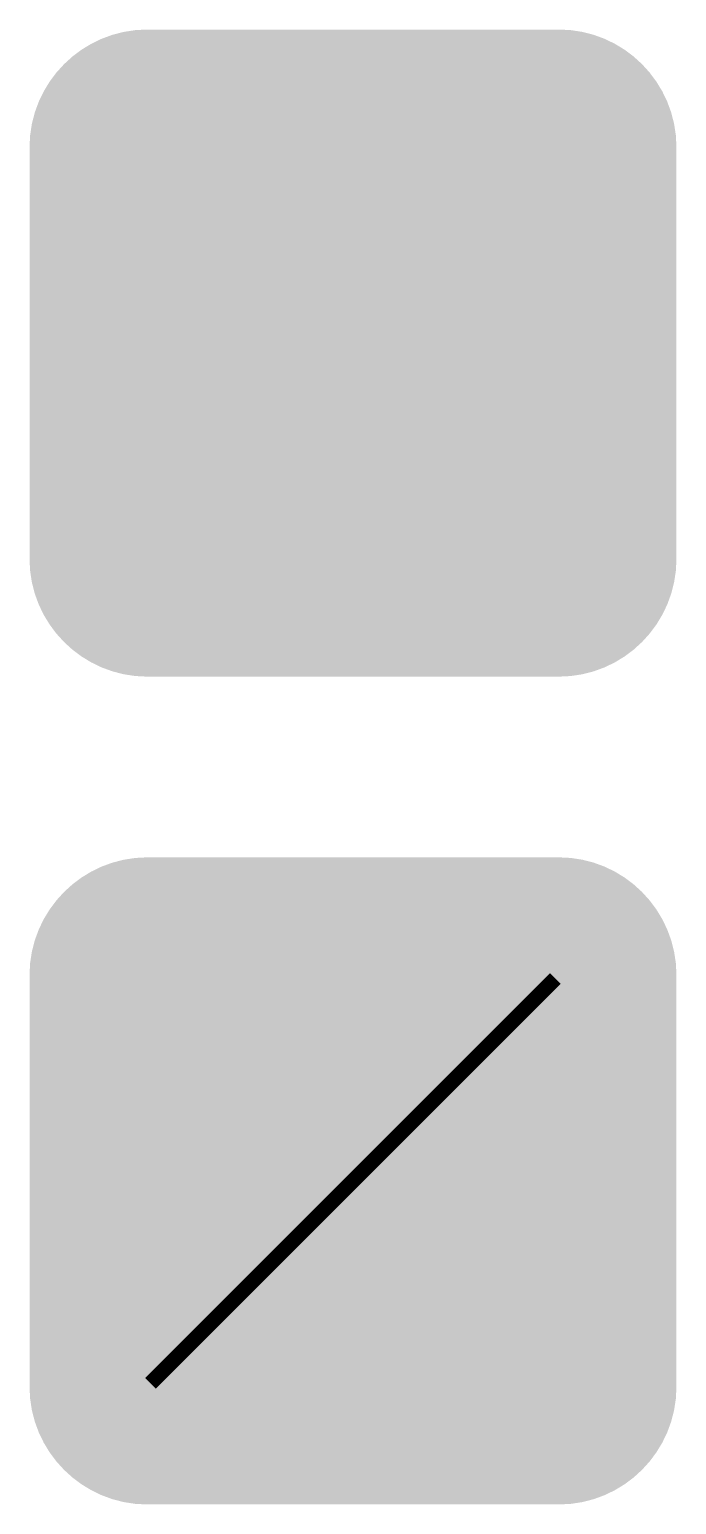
# Model space of a CAD drawing. Header units: millimetres. Extents: x 5277 to 6029, y 2052 to 2709.
# Drawn here: x 5625.73 to 5634.33, y 2227.63 to 2247.23 of the extents above; entities that cross this region are included whole.
import ezdxf

# ---------------------------------------------------------------- set-up
doc = ezdxf.new("R2010")
doc.units = ezdxf.units.MM
doc.layers.add('Agriculture', color=7, linetype='CONTINUOUS', true_color=0x000000)

# ---------------------------------------------------------------- blocks, each defined once
blk = doc.blocks.new('602020211_рек_фз')
at = {"layer": 'Agriculture', "linetype": 'Continuous'}
h = blk.add_hatch(color=256, dxfattribs=at)
edge = h.paths.add_edge_path()
edge.add_spline(control_points=[(-0.266, -0.339), (-0.266, 0.523), (0.438, 1.227), (1.3, 1.227)], knot_values=[-1, -1, -1, -1, 0, 0, 0, 0], degree=3, periodic=0)
edge.add_line((1.3, 1.227), (6.769, 1.227))
edge.add_spline(control_points=[(6.769, 1.227), (7.632, 1.227), (8.333, 0.523), (8.333, -0.339)], knot_values=[-1, -1, -1, -1, 0, 0, 0, 0], degree=3, periodic=0)
edge.add_line((8.333, -0.339), (8.333, -5.806))
edge.add_spline(control_points=[(8.333, -5.806), (8.333, -6.669), (7.632, -7.372), (6.769, -7.372)], knot_values=[-1, -1, -1, -1, 0, 0, 0, 0], degree=3, periodic=0)
edge.add_line((6.769, -7.372), (1.3, -7.372))
edge.add_spline(control_points=[(1.3, -7.372), (0.438, -7.372), (-0.266, -6.669), (-0.266, -5.806)], knot_values=[-1, -1, -1, -1, 0, 0, 0, 0], degree=3, periodic=0)
edge.add_line((-0.266, -5.806), (-0.266, -0.339))
edge = h.paths.add_edge_path(flags=16)
edge.add_spline(control_points=[(0.047, -5.806), (0.047, -6.5), (0.606, -7.059), (1.3, -7.059)], knot_values=[-1, -1, -1, -1, 0, 0, 0, 0], degree=3, periodic=0)
edge.add_line((1.3, -7.059), (6.769, -7.059))
edge.add_spline(control_points=[(6.769, -7.059), (7.463, -7.059), (8.022, -6.5), (8.022, -5.806)], knot_values=[-1, -1, -1, -1, 0, 0, 0, 0], degree=3, periodic=0)
edge.add_line((8.022, -5.806), (8.022, -0.339))
edge.add_spline(control_points=[(8.022, -0.339), (8.022, 0.355), (7.463, 0.914), (6.769, 0.914)], knot_values=[-1, -1, -1, -1, 0, 0, 0, 0], degree=3, periodic=0)
edge.add_line((6.769, 0.914), (1.3, 0.914))
edge.add_spline(control_points=[(1.3, 0.914), (0.606, 0.914), (0.047, 0.355), (0.047, -0.339)], knot_values=[-1, -1, -1, -1, 0, 0, 0, 0], degree=3, periodic=0)
edge.add_line((0.047, -0.339), (0.047, -5.806))
at = {"layer": 'Agriculture', "linetype": 'Continuous', "true_color": 0xffff00}
h = blk.add_hatch(color=2, dxfattribs=at)
edge = h.paths.add_edge_path()
edge.add_spline(control_points=[(0.047, -5.806), (0.047, -6.5), (0.606, -7.059), (1.3, -7.059)], knot_values=[-1, -1, -1, -1, 0, 0, 0, 0], degree=3, periodic=0)
edge.add_line((1.3, -7.059), (6.769, -7.059))
edge.add_spline(control_points=[(6.769, -7.059), (7.463, -7.059), (8.022, -6.5), (8.022, -5.806)], knot_values=[-1, -1, -1, -1, 0, 0, 0, 0], degree=3, periodic=0)
edge.add_line((8.022, -5.806), (8.022, -0.339))
edge.add_spline(control_points=[(8.022, -0.339), (8.022, 0.355), (7.463, 0.914), (6.769, 0.914)], knot_values=[-1, -1, -1, -1, 0, 0, 0, 0], degree=3, periodic=0)
edge.add_line((6.769, 0.914), (1.3, 0.914))
edge.add_spline(control_points=[(1.3, 0.914), (0.606, 0.914), (0.047, 0.355), (0.047, -0.339)], knot_values=[-1, -1, -1, -1, 0, 0, 0, 0], degree=3, periodic=0)
edge.add_line((0.047, -0.339), (0.047, -5.806))
at = {"layer": 'Agriculture', "linetype": 'Continuous'}
h = blk.add_hatch(color=256, dxfattribs=at)
edge = h.paths.add_edge_path()
edge.add_line((0.252, -0.679), (0.252, -5.464))
edge.add_spline(control_points=[(0.252, -5.464), (0.252, -6.23), (0.877, -6.854), (1.642, -6.854)], knot_values=[0, 0, 0, 0, 1, 1, 1, 1], degree=3, periodic=0)
edge.add_line((1.642, -6.854), (6.427, -6.854))
edge.add_spline(control_points=[(6.427, -6.854), (7.193, -6.854), (7.815, -6.23), (7.815, -5.464)], knot_values=[0, 0, 0, 0, 1, 1, 1, 1], degree=3, periodic=0)
edge.add_line((7.815, -5.464), (7.815, -0.679))
edge.add_spline(control_points=[(7.815, -0.679), (7.815, 0.086), (7.193, 0.709), (6.427, 0.709)], knot_values=[0, 0, 0, 0, 1, 1, 1, 1], degree=3, periodic=0)
edge.add_line((6.427, 0.709), (1.642, 0.709))
edge.add_spline(control_points=[(1.642, 0.709), (0.877, 0.709), (0.252, 0.086), (0.252, -0.679)], knot_values=[0, 0, 0, 0, 1, 1, 1, 1], degree=3, periodic=0)
edge = h.paths.add_edge_path(flags=16)
edge.add_line((0.565, -0.679), (0.565, -5.464))
edge.add_spline(control_points=[(0.565, -5.464), (0.565, -6.06), (1.046, -6.541), (1.642, -6.541)], knot_values=[-1, -1, -1, -1, 0, 0, 0, 0], degree=3, periodic=0)
edge.add_line((1.642, -6.541), (6.427, -6.541))
edge.add_spline(control_points=[(6.427, -6.541), (7.024, -6.541), (7.502, -6.06), (7.502, -5.464)], knot_values=[-1, -1, -1, -1, 0, 0, 0, 0], degree=3, periodic=0)
edge.add_line((7.502, -5.464), (7.502, -0.679))
edge.add_spline(control_points=[(7.502, -0.679), (7.502, -0.083), (7.024, 0.396), (6.427, 0.396)], knot_values=[-1, -1, -1, -1, 0, 0, 0, 0], degree=3, periodic=0)
edge.add_line((6.427, 0.396), (1.642, 0.396))
edge.add_spline(control_points=[(1.642, 0.396), (1.046, 0.396), (0.565, -0.083), (0.565, -0.679)], knot_values=[-1, -1, -1, -1, 0, 0, 0, 0], degree=3, periodic=0)
h = blk.add_hatch(color=256, dxfattribs=at)
edge = h.paths.add_edge_path()
edge.add_line((0.77, -1.021), (0.77, -5.124))
edge.add_spline(control_points=[(0.77, -5.124), (0.77, -5.792), (1.314, -6.336), (1.982, -6.336)], knot_values=[0, 0, 0, 0, 1, 1, 1, 1], degree=3, periodic=0)
edge.add_line((1.982, -6.336), (6.085, -6.336))
edge.add_spline(control_points=[(6.085, -6.336), (6.753, -6.336), (7.297, -5.792), (7.297, -5.124)], knot_values=[0, 0, 0, 0, 1, 1, 1, 1], degree=3, periodic=0)
edge.add_line((7.297, -5.124), (7.297, -1.021))
edge.add_spline(control_points=[(7.297, -1.021), (7.297, -0.353), (6.753, 0.191), (6.085, 0.191)], knot_values=[0, 0, 0, 0, 1, 1, 1, 1], degree=3, periodic=0)
edge.add_line((6.085, 0.191), (1.982, 0.191))
edge.add_spline(control_points=[(1.982, 0.191), (1.314, 0.191), (0.77, -0.353), (0.77, -1.021)], knot_values=[0, 0, 0, 0, 1, 1, 1, 1], degree=3, periodic=0)
edge = h.paths.add_edge_path(flags=16)
edge.add_line((1.081, -1.021), (1.081, -5.124))
edge.add_spline(control_points=[(1.081, -5.124), (1.081, -5.624), (1.482, -6.025), (1.982, -6.025)], knot_values=[-1, -1, -1, -1, 0, 0, 0, 0], degree=3, periodic=0)
edge.add_line((1.982, -6.025), (6.085, -6.025))
edge.add_spline(control_points=[(6.085, -6.025), (6.585, -6.025), (6.986, -5.624), (6.986, -5.124)], knot_values=[-1, -1, -1, -1, 0, 0, 0, 0], degree=3, periodic=0)
edge.add_line((6.986, -5.124), (6.986, -1.021))
edge.add_spline(control_points=[(6.986, -1.021), (6.986, -0.521), (6.585, -0.12), (6.085, -0.12)], knot_values=[-1, -1, -1, -1, 0, 0, 0, 0], degree=3, periodic=0)
edge.add_line((6.085, -0.12), (1.982, -0.12))
edge.add_spline(control_points=[(1.982, -0.12), (1.482, -0.12), (1.081, -0.521), (1.081, -1.021)], knot_values=[-1, -1, -1, -1, 0, 0, 0, 0], degree=3, periodic=0)
h = blk.add_hatch(color=256, dxfattribs=at)
h.paths.add_polyline_path([(5.08, -0.512), (5.096, -0.512), (5.115, -0.512), (5.147, -0.524), (5.158, -0.535), (5.174, -0.551), (5.19, -0.586), (5.19, -0.606), (5.19, -0.61), (5.188, -0.622), (5.186, -0.63), (5.184, -0.638), (5.182, -0.653), (5.182, -0.661), (5.174, -0.716), (5.166, -0.771), (5.111, -0.771), (5.1, -0.771), (5.066, -0.769), (5.045, -0.767), (5.023, -0.765), (4.994, -0.763), (4.986, -0.763), (4.982, -0.763), (4.97, -0.767), (4.962, -0.771), (4.946, -0.771), (4.907, -0.783), (4.774, -0.924), (4.679, -1.054), (4.628, -1.132), (4.565, -1.352), (4.554, -1.494), (4.554, -1.521), (4.56, -1.566), (4.565, -1.584), (4.571, -1.602), (4.583, -1.627), (4.589, -1.635), (4.595, -1.643), (4.607, -1.661), (4.613, -1.67), (4.618, -1.68), (4.628, -1.698), (4.632, -1.706), (4.644, -1.737), (4.699, -1.769), (4.742, -1.769), (4.766, -1.769), (4.801, -1.753), (4.813, -1.737), (4.829, -1.714), (4.844, -1.651), (4.844, -1.611), (4.844, -1.572), (4.829, -1.517), (4.813, -1.501), (4.801, -1.486), (4.772, -1.454), (4.754, -1.439), (4.736, -1.423), (4.709, -1.395), (4.699, -1.384), (4.689, -1.372), (4.679, -1.344), (4.679, -1.329), (4.679, -1.325), (4.677, -1.321), (4.675, -1.321), (4.673, -1.321), (4.671, -1.317), (4.671, -1.313), (4.671, -1.274), (4.738, -1.168), (4.805, -1.101), (4.809, -1.097), (4.821, -1.093), (4.829, -1.093), (4.833, -1.093), (4.876, -1.134), (4.915, -1.176), (4.954, -1.217), (5.037, -1.258), (5.08, -1.258), (5.096, -1.258), (5.119, -1.254), (5.127, -1.25), (5.182, -1.195), (5.21, -1.172), (5.241, -1.089), (5.245, -1.03), (5.249, -0.975), (5.266, -0.908), (5.28, -0.897), (5.294, -0.885), (5.374, -0.873), (5.441, -0.873), (5.465, -0.873), (5.504, -0.873), (5.555, -0.883), (5.567, -0.893), (5.579, -0.903), (5.594, -0.936), (5.598, -0.96), (5.598, -0.967), (5.598, -0.979), (5.598, -0.983), (5.598, -0.999), (5.598, -1.007), (5.594, -1.032), (5.59, -1.05), (5.587, -1.068), (5.583, -1.089), (5.583, -1.093), (5.587, -1.101), (5.59, -1.109), (5.598, -1.109), (5.653, -1.099), (5.7, -1.089), (5.748, -1.079), (5.81, -1.069), (5.826, -1.069), (5.885, -1.069), (5.96, -1.085), (5.975, -1.101), (5.991, -1.117), (6.007, -1.144), (6.007, -1.156), (6.007, -1.172), (5.995, -1.211), (5.983, -1.234), (5.971, -1.258), (5.96, -1.309), (5.96, -1.337), (5.96, -1.364), (5.912, -1.439), (5.865, -1.486), (5.771, -1.58), (5.567, -1.58), (5.441, -1.58), (5.292, -1.596), (5.268, -1.611), (5.249, -1.623), (5.198, -1.68), (5.166, -1.725), (5.135, -1.77), (5.1, -1.831), (5.096, -1.847), (5.096, -1.863), (5.096, -1.914), (5.162, -1.965), (5.229, -1.965), (5.268, -1.965), (5.323, -1.975), (5.339, -1.985), (5.355, -1.994), (5.41, -2.051), (5.449, -2.098), (5.504, -2.165), (5.634, -2.252), (5.708, -2.271), (5.732, -2.279), (5.783, -2.314), (5.81, -2.342), (5.838, -2.369), (5.889, -2.405), (5.912, -2.413), (5.948, -2.424), (5.983, -2.483), (5.983, -2.53), (5.983, -2.593), (5.975, -2.652), (5.948, -2.723), (5.928, -2.735), (5.909, -2.746), (5.779, -2.758), (5.669, -2.758), (5.547, -2.758), (5.41, -2.774), (5.394, -2.79), (5.382, -2.801), (5.371, -2.821), (5.371, -2.829), (5.371, -2.837), (5.347, -2.884), (5.323, -2.923), (5.288, -2.982), (5.237, -3.064), (5.221, -3.088), (5.198, -3.131), (5.17, -3.288), (5.166, -3.402), (5.158, -3.614), (5.229, -3.708), (5.261, -3.748), (5.312, -3.815), (5.331, -3.842), (5.347, -3.862), (5.367, -4.019), (5.371, -4.156), (5.371, -4.305), (5.371, -4.364), (5.355, -4.455), (5.339, -4.486), (5.319, -4.525), (5.28, -4.584), (5.261, -4.604), (5.225, -4.639), (5.119, -4.777), (5.048, -4.879), (5.013, -4.93), (4.948, -4.993), (4.919, -5.004), (4.889, -5.016), (4.758, -5.028), (4.656, -5.028), (4.55, -5.028), (4.428, -5.048), (4.412, -5.067), (4.404, -5.075), (4.389, -5.118), (4.381, -5.154), (4.377, -5.177), (4.357, -5.22), (4.342, -5.24), (4.338, -5.248), (4.322, -5.281), (4.31, -5.307), (4.298, -5.332), (4.283, -5.366), (4.279, -5.374), (4.251, -5.444), (4.208, -5.535), (4.192, -5.554), (4.188, -5.558), (4.181, -5.562), (4.177, -5.562), (4.173, -5.562), (4.161, -5.556), (4.153, -5.55), (4.145, -5.544), (4.133, -5.539), (4.13, -5.539), (4.122, -5.539), (4.114, -5.542), (4.106, -5.554), (4.106, -5.562), (4.106, -5.566), (4.11, -5.578), (4.114, -5.586), (4.118, -5.593), (4.122, -5.605), (4.122, -5.609), (4.122, -5.617), (4.114, -5.645), (4.09, -5.676), (4.075, -5.68), (4.071, -5.68), (4.059, -5.684), (4.051, -5.688), (4.043, -5.688), (3.996, -5.66), (3.957, -5.633), (3.941, -5.621), (3.898, -5.609), (3.87, -5.609), (3.855, -5.609), (3.815, -5.593), (3.792, -5.578), (3.76, -5.558), (3.729, -5.507), (3.729, -5.476), (3.729, -5.468), (3.737, -5.436), (3.745, -5.413), (3.768, -5.366), (3.792, -5.287), (3.792, -5.256), (3.792, -5.236), (3.784, -5.216), (3.776, -5.216), (3.647, -5.177), (3.431, -5.103), (3.344, -5.067), (3.336, -5.067), (3.317, -5.067), (3.297, -5.197), (3.297, -5.326), (3.297, -5.44), (3.289, -5.57), (3.281, -5.586), (3.27, -5.59), (3.211, -5.593), (3.164, -5.593), (3.054, -5.593), (2.951, -5.593), (2.849, -5.542), (2.849, -5.491), (2.849, -5.468), (2.861, -5.448), (2.902, -5.417), (2.932, -5.405), (2.961, -5.393), (2.995, -5.358), (2.999, -5.334), (2.999, -5.323), (3.002, -5.269), (3.006, -5.228), (3.01, -5.187), (3.014, -5.126), (3.014, -5.107), (3.014, -5.067), (3.01, -5.02), (3.006, -5.012), (2.995, -4.993), (2.928, -4.973), (2.873, -4.973), (2.865, -4.973), (2.822, -4.938), (2.787, -4.902), (2.755, -4.871), (2.684, -4.824), (2.645, -4.808), (2.606, -4.788), (2.557, -4.753), (2.547, -4.737), (2.537, -4.722), (2.527, -4.663), (2.527, -4.62), (2.527, -4.572), (2.527, -4.553), (2.559, -4.482), (2.59, -4.431), (2.618, -4.392), (2.645, -4.321), (2.645, -4.29), (2.645, -4.274), (2.641, -4.239), (2.61, -4.192), (2.582, -4.18), (2.488, -4.133), (2.484, -4.133), (2.464, -4.123), (2.449, -4.113), (2.433, -4.103), (2.41, -4.089), (2.402, -4.085), (2.366, -4.07), (2.296, -4.023), (2.26, -3.991), (2.221, -3.96), (2.178, -3.901), (2.174, -3.873), (2.166, -3.838), (2.146, -3.787), (2.135, -3.771), (2.127, -3.763), (2.099, -3.701), (2.08, -3.646), (2.076, -3.638), (2.066, -3.618), (2.06, -3.606), (2.054, -3.595), (2.042, -3.569), (2.036, -3.555), (2.031, -3.542), (2.021, -3.524), (2.017, -3.52), (2.001, -3.5), (1.985, -3.426), (1.985, -3.371), (1.985, -3.284), (1.926, -3.159), (1.868, -3.119), (1.832, -3.096), (1.789, -3.066), (1.781, -3.061), (1.773, -3.055), (1.75, -3.033), (1.734, -3.017), (1.718, -3.002), (1.699, -2.972), (1.695, -2.958), (1.691, -2.945), (1.687, -2.903), (1.687, -2.876), (1.687, -2.852), (1.687, -2.821), (1.718, -2.727), (1.75, -2.664), (1.813, -2.542), (1.93, -2.389), (1.985, -2.358), (2.021, -2.389), (2.062, -2.519), (2.068, -2.617), (2.074, -2.715), (2.119, -2.829), (2.158, -2.845), (2.17, -2.856), (2.213, -2.868), (2.245, -2.868), (2.276, -2.868), (2.311, -2.86), (2.315, -2.852), (2.327, -2.841), (2.386, -2.801), (2.433, -2.774), (2.535, -2.727), (3.211, -2.727), (3.317, -2.727), (3.594, -2.725), (3.764, -2.723), (3.935, -2.721), (4.133, -2.719), (4.161, -2.719), (4.444, -2.719), (4.514, -2.648), (4.55, -2.613), (4.585, -2.566), (4.585, -2.554), (4.585, -2.55), (4.601, -2.523), (4.617, -2.499), (4.652, -2.456), (4.687, -2.358), (4.687, -2.303), (4.687, -2.287), (4.683, -2.275), (4.605, -2.263), (4.53, -2.263), (4.436, -2.263), (4.428, -2.263), (4.377, -2.263), (4.326, -2.181), (4.326, -2.098), (4.326, -2.087), (4.334, -2.051), (4.342, -2.028), (4.349, -2.004), (4.357, -1.969), (4.357, -1.957), (4.357, -1.949), (4.353, -1.933), (4.349, -1.926), (4.322, -1.847), (4.267, -1.674), (4.24, -1.58), (4.243, -1.545), (4.247, -1.45), (4.247, -1.392), (4.247, -1.34), (4.236, -1.238), (4.224, -1.187), (4.212, -1.164), (4.067, -1.066), (3.933, -0.991), (3.918, -0.983), (3.872, -0.963), (3.843, -0.952), (3.813, -0.94), (3.764, -0.92), (3.745, -0.912), (3.725, -0.905), (3.705, -0.889), (3.705, -0.881), (3.705, -0.873), (3.705, -0.854), (3.721, -0.793), (3.737, -0.751), (3.753, -0.71), (3.78, -0.661), (3.792, -0.653), (3.8, -0.645), (3.851, -0.638), (3.894, -0.638), (3.945, -0.638), (4.031, -0.649), (4.067, -0.661), (4.212, -0.806), (4.357, -0.952), (4.695, -0.614), (4.699, -0.614), (4.723, -0.602), (4.742, -0.59), (4.762, -0.579), (4.807, -0.557), (4.833, -0.547), (4.858, -0.537), (4.907, -0.528), (4.931, -0.528), (5.001, -0.52), (5.076, -0.512)])
h.paths.add_polyline_path([(3.847, -4.156), (3.745, -4.156), (3.615, -4.156), (3.474, -4.172), (3.462, -4.188), (3.448, -4.223), (3.434, -4.258), (3.421, -4.294), (3.391, -4.349), (3.376, -4.368), (3.364, -4.38), (3.332, -4.404), (3.313, -4.415), (3.293, -4.427), (3.262, -4.445), (3.25, -4.451), (3.238, -4.457), (3.226, -4.466), (3.226, -4.47), (3.226, -4.478), (3.236, -4.494), (3.246, -4.502), (3.256, -4.51), (3.279, -4.525), (3.293, -4.533), (3.307, -4.541), (3.325, -4.553), (3.328, -4.557), (3.34, -4.569), (3.409, -4.637), (3.466, -4.694), (3.523, -4.751), (3.619, -4.832), (3.658, -4.855), (3.674, -4.867), (3.731, -4.892), (3.772, -4.906), (3.813, -4.92), (3.87, -4.942), (3.886, -4.949), (3.965, -4.946), (4.051, -4.926), (4.059, -4.91), (4.067, -4.894), (4.09, -4.627), (4.106, -4.376), (4.106, -4.364), (4.106, -4.341), (4.106, -4.329), (4.118, -4.298), (4.13, -4.254), (4.13, -4.243), (4.13, -4.231), (4.126, -4.215), (4.122, -4.211), (4.11, -4.184), (3.972, -4.156)], flags=16)
h.paths.add_polyline_path([(4.868, -4.274), (4.844, -4.274), (4.779, -4.313), (4.738, -4.353), (4.697, -4.392), (4.652, -4.459), (4.648, -4.486), (4.64, -4.517), (4.62, -4.572), (4.609, -4.596), (4.589, -4.623), (4.569, -4.671), (4.569, -4.69), (4.569, -4.702), (4.573, -4.718), (4.577, -4.722), (4.589, -4.733), (4.671, -4.745), (4.742, -4.745), (4.77, -4.745), (4.801, -4.741), (4.805, -4.737), (4.821, -4.718), (4.878, -4.622), (4.919, -4.545), (4.96, -4.468), (5.001, -4.376), (5.001, -4.36), (5.001, -4.353), (4.997, -4.345), (4.968, -4.321), (4.942, -4.305), (4.917, -4.29), (4.88, -4.274)], flags=16)
blk = doc.blocks.new('602020211_ликв_фз')
at = {"layer": 'Agriculture', "linetype": 'Continuous'}
h = blk.add_hatch(color=256, dxfattribs=at)
edge = h.paths.add_edge_path()
edge.add_spline(control_points=[(-0.266, -0.339), (-0.266, 0.523), (0.438, 1.227), (1.3, 1.227)], knot_values=[-1, -1, -1, -1, 0, 0, 0, 0], degree=3, periodic=0)
edge.add_line((1.3, 1.227), (6.769, 1.227))
edge.add_spline(control_points=[(6.769, 1.227), (7.632, 1.227), (8.333, 0.523), (8.333, -0.339)], knot_values=[-1, -1, -1, -1, 0, 0, 0, 0], degree=3, periodic=0)
edge.add_line((8.333, -0.339), (8.333, -5.806))
edge.add_spline(control_points=[(8.333, -5.806), (8.333, -6.669), (7.632, -7.372), (6.769, -7.372)], knot_values=[-1, -1, -1, -1, 0, 0, 0, 0], degree=3, periodic=0)
edge.add_line((6.769, -7.372), (1.3, -7.372))
edge.add_spline(control_points=[(1.3, -7.372), (0.438, -7.372), (-0.266, -6.669), (-0.266, -5.806)], knot_values=[-1, -1, -1, -1, 0, 0, 0, 0], degree=3, periodic=0)
edge.add_line((-0.266, -5.806), (-0.266, -0.339))
edge = h.paths.add_edge_path(flags=16)
edge.add_spline(control_points=[(0.047, -5.806), (0.047, -6.5), (0.606, -7.059), (1.3, -7.059)], knot_values=[-1, -1, -1, -1, 0, 0, 0, 0], degree=3, periodic=0)
edge.add_line((1.3, -7.059), (6.769, -7.059))
edge.add_spline(control_points=[(6.769, -7.059), (7.463, -7.059), (8.022, -6.5), (8.022, -5.806)], knot_values=[-1, -1, -1, -1, 0, 0, 0, 0], degree=3, periodic=0)
edge.add_line((8.022, -5.806), (8.022, -0.339))
edge.add_spline(control_points=[(8.022, -0.339), (8.022, 0.355), (7.463, 0.914), (6.769, 0.914)], knot_values=[-1, -1, -1, -1, 0, 0, 0, 0], degree=3, periodic=0)
edge.add_line((6.769, 0.914), (1.3, 0.914))
edge.add_spline(control_points=[(1.3, 0.914), (0.606, 0.914), (0.047, 0.355), (0.047, -0.339)], knot_values=[-1, -1, -1, -1, 0, 0, 0, 0], degree=3, periodic=0)
edge.add_line((0.047, -0.339), (0.047, -5.806))
at = {"layer": 'Agriculture', "linetype": 'Continuous', "true_color": 0xffffff}
h = blk.add_hatch(color=7, dxfattribs=at)
edge = h.paths.add_edge_path()
edge.add_spline(control_points=[(0.047, -5.806), (0.047, -6.5), (0.606, -7.059), (1.3, -7.059)], knot_values=[-1, -1, -1, -1, 0, 0, 0, 0], degree=3, periodic=0)
edge.add_line((1.3, -7.059), (6.769, -7.059))
edge.add_spline(control_points=[(6.769, -7.059), (7.463, -7.059), (8.022, -6.5), (8.022, -5.806)], knot_values=[-1, -1, -1, -1, 0, 0, 0, 0], degree=3, periodic=0)
edge.add_line((8.022, -5.806), (8.022, -0.339))
edge.add_spline(control_points=[(8.022, -0.339), (8.022, 0.355), (7.463, 0.914), (6.769, 0.914)], knot_values=[-1, -1, -1, -1, 0, 0, 0, 0], degree=3, periodic=0)
edge.add_line((6.769, 0.914), (1.3, 0.914))
edge.add_spline(control_points=[(1.3, 0.914), (0.606, 0.914), (0.047, 0.355), (0.047, -0.339)], knot_values=[-1, -1, -1, -1, 0, 0, 0, 0], degree=3, periodic=0)
edge.add_line((0.047, -0.339), (0.047, -5.806))
at = {"layer": 'Agriculture', "linetype": 'Continuous'}
h = blk.add_hatch(color=256, dxfattribs=at)
edge = h.paths.add_edge_path()
edge.add_line((0.252, -0.679), (0.252, -5.464))
edge.add_spline(control_points=[(0.252, -5.464), (0.252, -6.23), (0.877, -6.854), (1.642, -6.854)], knot_values=[0, 0, 0, 0, 1, 1, 1, 1], degree=3, periodic=0)
edge.add_line((1.642, -6.854), (6.427, -6.854))
edge.add_spline(control_points=[(6.427, -6.854), (7.193, -6.854), (7.815, -6.23), (7.815, -5.464)], knot_values=[0, 0, 0, 0, 1, 1, 1, 1], degree=3, periodic=0)
edge.add_line((7.815, -5.464), (7.815, -0.679))
edge.add_spline(control_points=[(7.815, -0.679), (7.815, 0.086), (7.193, 0.709), (6.427, 0.709)], knot_values=[0, 0, 0, 0, 1, 1, 1, 1], degree=3, periodic=0)
edge.add_line((6.427, 0.709), (1.642, 0.709))
edge.add_spline(control_points=[(1.642, 0.709), (0.877, 0.709), (0.252, 0.086), (0.252, -0.679)], knot_values=[0, 0, 0, 0, 1, 1, 1, 1], degree=3, periodic=0)
edge = h.paths.add_edge_path(flags=16)
edge.add_line((0.565, -0.679), (0.565, -5.464))
edge.add_spline(control_points=[(0.565, -5.464), (0.565, -6.06), (1.046, -6.541), (1.642, -6.541)], knot_values=[-1, -1, -1, -1, 0, 0, 0, 0], degree=3, periodic=0)
edge.add_line((1.642, -6.541), (6.427, -6.541))
edge.add_spline(control_points=[(6.427, -6.541), (7.024, -6.541), (7.502, -6.06), (7.502, -5.464)], knot_values=[-1, -1, -1, -1, 0, 0, 0, 0], degree=3, periodic=0)
edge.add_line((7.502, -5.464), (7.502, -0.679))
edge.add_spline(control_points=[(7.502, -0.679), (7.502, -0.083), (7.024, 0.396), (6.427, 0.396)], knot_values=[-1, -1, -1, -1, 0, 0, 0, 0], degree=3, periodic=0)
edge.add_line((6.427, 0.396), (1.642, 0.396))
edge.add_spline(control_points=[(1.642, 0.396), (1.046, 0.396), (0.565, -0.083), (0.565, -0.679)], knot_values=[-1, -1, -1, -1, 0, 0, 0, 0], degree=3, periodic=0)
h = blk.add_hatch(color=256, dxfattribs=at)
edge = h.paths.add_edge_path()
edge.add_line((0.77, -1.021), (0.77, -5.124))
edge.add_spline(control_points=[(0.77, -5.124), (0.77, -5.792), (1.314, -6.336), (1.982, -6.336)], knot_values=[0, 0, 0, 0, 1, 1, 1, 1], degree=3, periodic=0)
edge.add_line((1.982, -6.336), (6.085, -6.336))
edge.add_spline(control_points=[(6.085, -6.336), (6.753, -6.336), (7.297, -5.792), (7.297, -5.124)], knot_values=[0, 0, 0, 0, 1, 1, 1, 1], degree=3, periodic=0)
edge.add_line((7.297, -5.124), (7.297, -1.021))
edge.add_spline(control_points=[(7.297, -1.021), (7.297, -0.353), (6.753, 0.191), (6.085, 0.191)], knot_values=[0, 0, 0, 0, 1, 1, 1, 1], degree=3, periodic=0)
edge.add_line((6.085, 0.191), (1.982, 0.191))
edge.add_spline(control_points=[(1.982, 0.191), (1.314, 0.191), (0.77, -0.353), (0.77, -1.021)], knot_values=[0, 0, 0, 0, 1, 1, 1, 1], degree=3, periodic=0)
edge = h.paths.add_edge_path(flags=16)
edge.add_line((1.081, -1.021), (1.081, -5.124))
edge.add_spline(control_points=[(1.081, -5.124), (1.081, -5.624), (1.482, -6.025), (1.982, -6.025)], knot_values=[-1, -1, -1, -1, 0, 0, 0, 0], degree=3, periodic=0)
edge.add_line((1.982, -6.025), (6.085, -6.025))
edge.add_spline(control_points=[(6.085, -6.025), (6.585, -6.025), (6.986, -5.624), (6.986, -5.124)], knot_values=[-1, -1, -1, -1, 0, 0, 0, 0], degree=3, periodic=0)
edge.add_line((6.986, -5.124), (6.986, -1.021))
edge.add_spline(control_points=[(6.986, -1.021), (6.986, -0.521), (6.585, -0.12), (6.085, -0.12)], knot_values=[-1, -1, -1, -1, 0, 0, 0, 0], degree=3, periodic=0)
edge.add_line((6.085, -0.12), (1.982, -0.12))
edge.add_spline(control_points=[(1.982, -0.12), (1.482, -0.12), (1.081, -0.521), (1.081, -1.021)], knot_values=[-1, -1, -1, -1, 0, 0, 0, 0], degree=3, periodic=0)
h = blk.add_hatch(color=256, dxfattribs=at)
h.paths.add_polyline_path([(5.08, -0.512), (5.096, -0.512), (5.115, -0.512), (5.147, -0.524), (5.158, -0.535), (5.174, -0.551), (5.19, -0.586), (5.19, -0.606), (5.19, -0.61), (5.188, -0.622), (5.186, -0.63), (5.184, -0.638), (5.182, -0.653), (5.182, -0.661), (5.174, -0.716), (5.166, -0.771), (5.111, -0.771), (5.1, -0.771), (5.066, -0.769), (5.045, -0.767), (5.023, -0.765), (4.994, -0.763), (4.986, -0.763), (4.982, -0.763), (4.97, -0.767), (4.962, -0.771), (4.946, -0.771), (4.907, -0.783), (4.774, -0.924), (4.679, -1.054), (4.628, -1.132), (4.565, -1.352), (4.554, -1.494), (4.554, -1.521), (4.56, -1.566), (4.565, -1.584), (4.571, -1.602), (4.583, -1.627), (4.589, -1.635), (4.595, -1.643), (4.607, -1.661), (4.613, -1.67), (4.618, -1.68), (4.628, -1.698), (4.632, -1.706), (4.644, -1.737), (4.699, -1.769), (4.742, -1.769), (4.766, -1.769), (4.801, -1.753), (4.813, -1.737), (4.829, -1.714), (4.844, -1.651), (4.844, -1.611), (4.844, -1.572), (4.829, -1.517), (4.813, -1.501), (4.801, -1.486), (4.772, -1.454), (4.754, -1.439), (4.736, -1.423), (4.709, -1.395), (4.699, -1.384), (4.689, -1.372), (4.679, -1.344), (4.679, -1.329), (4.679, -1.325), (4.677, -1.321), (4.675, -1.321), (4.673, -1.321), (4.671, -1.317), (4.671, -1.313), (4.671, -1.274), (4.738, -1.168), (4.805, -1.101), (4.809, -1.097), (4.821, -1.093), (4.829, -1.093), (4.833, -1.093), (4.876, -1.134), (4.915, -1.176), (4.954, -1.217), (5.037, -1.258), (5.08, -1.258), (5.096, -1.258), (5.119, -1.254), (5.127, -1.25), (5.182, -1.195), (5.21, -1.172), (5.241, -1.089), (5.245, -1.03), (5.249, -0.975), (5.266, -0.908), (5.28, -0.897), (5.294, -0.885), (5.374, -0.873), (5.441, -0.873), (5.465, -0.873), (5.504, -0.873), (5.555, -0.883), (5.567, -0.893), (5.579, -0.903), (5.594, -0.936), (5.598, -0.96), (5.598, -0.967), (5.598, -0.979), (5.598, -0.983), (5.598, -0.999), (5.598, -1.007), (5.594, -1.032), (5.59, -1.05), (5.587, -1.068), (5.583, -1.089), (5.583, -1.093), (5.587, -1.101), (5.59, -1.109), (5.598, -1.109), (5.653, -1.099), (5.7, -1.089), (5.748, -1.079), (5.81, -1.069), (5.826, -1.069), (5.885, -1.069), (5.96, -1.085), (5.975, -1.101), (5.991, -1.117), (6.007, -1.144), (6.007, -1.156), (6.007, -1.172), (5.995, -1.211), (5.983, -1.234), (5.971, -1.258), (5.96, -1.309), (5.96, -1.337), (5.96, -1.364), (5.912, -1.439), (5.865, -1.486), (5.771, -1.58), (5.567, -1.58), (5.441, -1.58), (5.292, -1.596), (5.268, -1.611), (5.249, -1.623), (5.198, -1.68), (5.166, -1.725), (5.135, -1.77), (5.1, -1.831), (5.096, -1.847), (5.096, -1.863), (5.096, -1.914), (5.162, -1.965), (5.229, -1.965), (5.268, -1.965), (5.323, -1.975), (5.339, -1.985), (5.355, -1.994), (5.41, -2.051), (5.449, -2.098), (5.504, -2.165), (5.634, -2.252), (5.708, -2.271), (5.732, -2.279), (5.783, -2.314), (5.81, -2.342), (5.838, -2.369), (5.889, -2.405), (5.912, -2.413), (5.948, -2.424), (5.983, -2.483), (5.983, -2.53), (5.983, -2.593), (5.975, -2.652), (5.948, -2.723), (5.928, -2.735), (5.909, -2.746), (5.779, -2.758), (5.669, -2.758), (5.547, -2.758), (5.41, -2.774), (5.394, -2.79), (5.382, -2.801), (5.371, -2.821), (5.371, -2.829), (5.371, -2.837), (5.347, -2.884), (5.323, -2.923), (5.288, -2.982), (5.237, -3.064), (5.221, -3.088), (5.198, -3.131), (5.17, -3.288), (5.166, -3.402), (5.158, -3.614), (5.229, -3.708), (5.261, -3.748), (5.312, -3.815), (5.331, -3.842), (5.347, -3.862), (5.367, -4.019), (5.371, -4.156), (5.371, -4.305), (5.371, -4.364), (5.355, -4.455), (5.339, -4.486), (5.319, -4.525), (5.28, -4.584), (5.261, -4.604), (5.225, -4.639), (5.119, -4.777), (5.048, -4.879), (5.013, -4.93), (4.948, -4.993), (4.919, -5.004), (4.889, -5.016), (4.758, -5.028), (4.656, -5.028), (4.55, -5.028), (4.428, -5.048), (4.412, -5.067), (4.404, -5.075), (4.389, -5.118), (4.381, -5.154), (4.377, -5.177), (4.357, -5.22), (4.342, -5.24), (4.338, -5.248), (4.322, -5.281), (4.31, -5.307), (4.298, -5.332), (4.283, -5.366), (4.279, -5.374), (4.251, -5.444), (4.208, -5.535), (4.192, -5.554), (4.188, -5.558), (4.181, -5.562), (4.177, -5.562), (4.173, -5.562), (4.161, -5.556), (4.153, -5.55), (4.145, -5.544), (4.133, -5.539), (4.13, -5.539), (4.122, -5.539), (4.114, -5.542), (4.106, -5.554), (4.106, -5.562), (4.106, -5.566), (4.11, -5.578), (4.114, -5.586), (4.118, -5.593), (4.122, -5.605), (4.122, -5.609), (4.122, -5.617), (4.114, -5.645), (4.09, -5.676), (4.075, -5.68), (4.071, -5.68), (4.059, -5.684), (4.051, -5.688), (4.043, -5.688), (3.996, -5.66), (3.957, -5.633), (3.941, -5.621), (3.898, -5.609), (3.87, -5.609), (3.855, -5.609), (3.815, -5.593), (3.792, -5.578), (3.76, -5.558), (3.729, -5.507), (3.729, -5.476), (3.729, -5.468), (3.737, -5.436), (3.745, -5.413), (3.768, -5.366), (3.792, -5.287), (3.792, -5.256), (3.792, -5.236), (3.784, -5.216), (3.776, -5.216), (3.647, -5.177), (3.431, -5.103), (3.344, -5.067), (3.336, -5.067), (3.317, -5.067), (3.297, -5.197), (3.297, -5.326), (3.297, -5.44), (3.289, -5.57), (3.281, -5.586), (3.27, -5.59), (3.211, -5.593), (3.164, -5.593), (3.054, -5.593), (2.951, -5.593), (2.849, -5.542), (2.849, -5.491), (2.849, -5.468), (2.861, -5.448), (2.902, -5.417), (2.932, -5.405), (2.961, -5.393), (2.995, -5.358), (2.999, -5.334), (2.999, -5.323), (3.002, -5.269), (3.006, -5.228), (3.01, -5.187), (3.014, -5.126), (3.014, -5.107), (3.014, -5.067), (3.01, -5.02), (3.006, -5.012), (2.995, -4.993), (2.928, -4.973), (2.873, -4.973), (2.865, -4.973), (2.822, -4.938), (2.787, -4.902), (2.755, -4.871), (2.684, -4.824), (2.645, -4.808), (2.606, -4.788), (2.557, -4.753), (2.547, -4.737), (2.537, -4.722), (2.527, -4.663), (2.527, -4.62), (2.527, -4.572), (2.527, -4.553), (2.559, -4.482), (2.59, -4.431), (2.618, -4.392), (2.645, -4.321), (2.645, -4.29), (2.645, -4.274), (2.641, -4.239), (2.61, -4.192), (2.582, -4.18), (2.488, -4.133), (2.484, -4.133), (2.464, -4.123), (2.449, -4.113), (2.433, -4.103), (2.41, -4.089), (2.402, -4.085), (2.366, -4.07), (2.296, -4.023), (2.26, -3.991), (2.221, -3.96), (2.178, -3.901), (2.174, -3.873), (2.166, -3.838), (2.146, -3.787), (2.135, -3.771), (2.127, -3.763), (2.099, -3.701), (2.08, -3.646), (2.076, -3.638), (2.066, -3.618), (2.06, -3.606), (2.054, -3.595), (2.042, -3.569), (2.036, -3.555), (2.031, -3.542), (2.021, -3.524), (2.017, -3.52), (2.001, -3.5), (1.985, -3.426), (1.985, -3.371), (1.985, -3.284), (1.926, -3.159), (1.868, -3.119), (1.832, -3.096), (1.789, -3.066), (1.781, -3.061), (1.773, -3.055), (1.75, -3.033), (1.734, -3.017), (1.718, -3.002), (1.699, -2.972), (1.695, -2.958), (1.691, -2.945), (1.687, -2.903), (1.687, -2.876), (1.687, -2.852), (1.687, -2.821), (1.718, -2.727), (1.75, -2.664), (1.813, -2.542), (1.93, -2.389), (1.985, -2.358), (2.021, -2.389), (2.062, -2.519), (2.068, -2.617), (2.074, -2.715), (2.119, -2.829), (2.158, -2.845), (2.17, -2.856), (2.213, -2.868), (2.245, -2.868), (2.276, -2.868), (2.311, -2.86), (2.315, -2.852), (2.327, -2.841), (2.386, -2.801), (2.433, -2.774), (2.535, -2.727), (3.211, -2.727), (3.317, -2.727), (3.594, -2.725), (3.764, -2.723), (3.935, -2.721), (4.133, -2.719), (4.161, -2.719), (4.444, -2.719), (4.514, -2.648), (4.55, -2.613), (4.585, -2.566), (4.585, -2.554), (4.585, -2.55), (4.601, -2.523), (4.617, -2.499), (4.652, -2.456), (4.687, -2.358), (4.687, -2.303), (4.687, -2.287), (4.683, -2.275), (4.605, -2.263), (4.53, -2.263), (4.436, -2.263), (4.428, -2.263), (4.377, -2.263), (4.326, -2.181), (4.326, -2.098), (4.326, -2.087), (4.334, -2.051), (4.342, -2.028), (4.349, -2.004), (4.357, -1.969), (4.357, -1.957), (4.357, -1.949), (4.353, -1.933), (4.349, -1.926), (4.322, -1.847), (4.267, -1.674), (4.24, -1.58), (4.243, -1.545), (4.247, -1.45), (4.247, -1.392), (4.247, -1.34), (4.236, -1.238), (4.224, -1.187), (4.212, -1.164), (4.067, -1.066), (3.933, -0.991), (3.918, -0.983), (3.872, -0.963), (3.843, -0.952), (3.813, -0.94), (3.764, -0.92), (3.745, -0.912), (3.725, -0.905), (3.705, -0.889), (3.705, -0.881), (3.705, -0.873), (3.705, -0.854), (3.721, -0.793), (3.737, -0.751), (3.753, -0.71), (3.78, -0.661), (3.792, -0.653), (3.8, -0.645), (3.851, -0.638), (3.894, -0.638), (3.945, -0.638), (4.031, -0.649), (4.067, -0.661), (4.212, -0.806), (4.357, -0.952), (4.695, -0.614), (4.699, -0.614), (4.723, -0.602), (4.742, -0.59), (4.762, -0.579), (4.807, -0.557), (4.833, -0.547), (4.858, -0.537), (4.907, -0.528), (4.931, -0.528), (5.001, -0.52), (5.076, -0.512)])
h.paths.add_polyline_path([(3.847, -4.156), (3.745, -4.156), (3.615, -4.156), (3.474, -4.172), (3.462, -4.188), (3.448, -4.223), (3.434, -4.258), (3.421, -4.294), (3.391, -4.349), (3.376, -4.368), (3.364, -4.38), (3.332, -4.404), (3.313, -4.415), (3.293, -4.427), (3.262, -4.445), (3.25, -4.451), (3.238, -4.457), (3.226, -4.466), (3.226, -4.47), (3.226, -4.478), (3.236, -4.494), (3.246, -4.502), (3.256, -4.51), (3.279, -4.525), (3.293, -4.533), (3.307, -4.541), (3.325, -4.553), (3.328, -4.557), (3.34, -4.569), (3.409, -4.637), (3.466, -4.694), (3.523, -4.751), (3.619, -4.832), (3.658, -4.855), (3.674, -4.867), (3.731, -4.892), (3.772, -4.906), (3.813, -4.92), (3.87, -4.942), (3.886, -4.949), (3.965, -4.946), (4.051, -4.926), (4.059, -4.91), (4.067, -4.894), (4.09, -4.627), (4.106, -4.376), (4.106, -4.364), (4.106, -4.341), (4.106, -4.329), (4.118, -4.298), (4.13, -4.254), (4.13, -4.243), (4.13, -4.231), (4.126, -4.215), (4.122, -4.211), (4.11, -4.184), (3.972, -4.156)], flags=16)
h.paths.add_polyline_path([(4.868, -4.274), (4.844, -4.274), (4.779, -4.313), (4.738, -4.353), (4.697, -4.392), (4.652, -4.459), (4.648, -4.486), (4.64, -4.517), (4.62, -4.572), (4.609, -4.596), (4.589, -4.623), (4.569, -4.671), (4.569, -4.69), (4.569, -4.702), (4.573, -4.718), (4.577, -4.722), (4.589, -4.733), (4.671, -4.745), (4.742, -4.745), (4.77, -4.745), (4.801, -4.741), (4.805, -4.737), (4.821, -4.718), (4.878, -4.622), (4.919, -4.545), (4.96, -4.468), (5.001, -4.376), (5.001, -4.36), (5.001, -4.353), (4.997, -4.345), (4.968, -4.321), (4.942, -4.305), (4.917, -4.29), (4.88, -4.274)], flags=16)
at = {"layer": 'Agriculture', "color": 1, "linetype": 'Continuous', "true_color": 0xff0000, "const_width": 0.2}
blk.add_lwpolyline([(1.344, -5.762), (6.723, -0.383)], dxfattribs=at)

msp = doc.modelspace()

# ---------------------------------------------------------------- block references
at = {"layer": 'Agriculture', "linetype": 'Continuous'}
for name, p in [('602020211_рек_фз', (5626, 2246)), ('602020211_ликв_фз', (5626, 2235))]:
    msp.add_blockref(name, p, dxfattribs=at)

doc.saveas('drawing.dxf')
